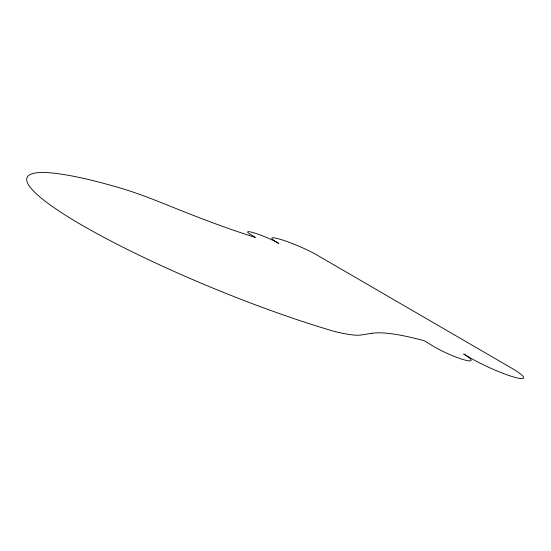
<?xml version="1.0" encoding="UTF-8"?>
<svg xmlns="http://www.w3.org/2000/svg" width="551" height="551" viewBox="0 0 551 551"><rect width="100%" height="100%" fill="white"/><g stroke="black" fill="none" stroke-linecap="round" stroke-linejoin="round"><path stroke-width="0.83" d="M371.918 333.3L361.387 334.974A93.388 15.297 23 0 1 333.968 331.296A215.73 31.621 22.3 0 1 56.064 209.036A215.73 31.621 22.3 0 1 125.091 189.448A74.881 9.684 21.7 0 1 158.654 201.597L183.125 211.37A133.859 13.913 22 0 0 255.333 237.426L250.491 234.471A18.589 2.128 22.6 0 1 255.099 233.183A18.589 2.128 22.6 0 1 278.834 243.459L276.388 241.999A27.006 2.989 22.8 0 1 281.898 239.816A27.006 2.989 22.8 0 1 316.419 254.72L511.342 367.972A36.566 4.876 24.7 0 1 515.571 377.538A36.566 4.876 24.7 0 1 467.882 356.511L463.722 354.024A24.898 3.513 24.5 0 1 464.941 360.065A24.898 3.513 24.5 0 1 432.494 345.752L424.38 340.787A255.382 40.395 26.3 0 0 371.918 333.3"/></g></svg>
